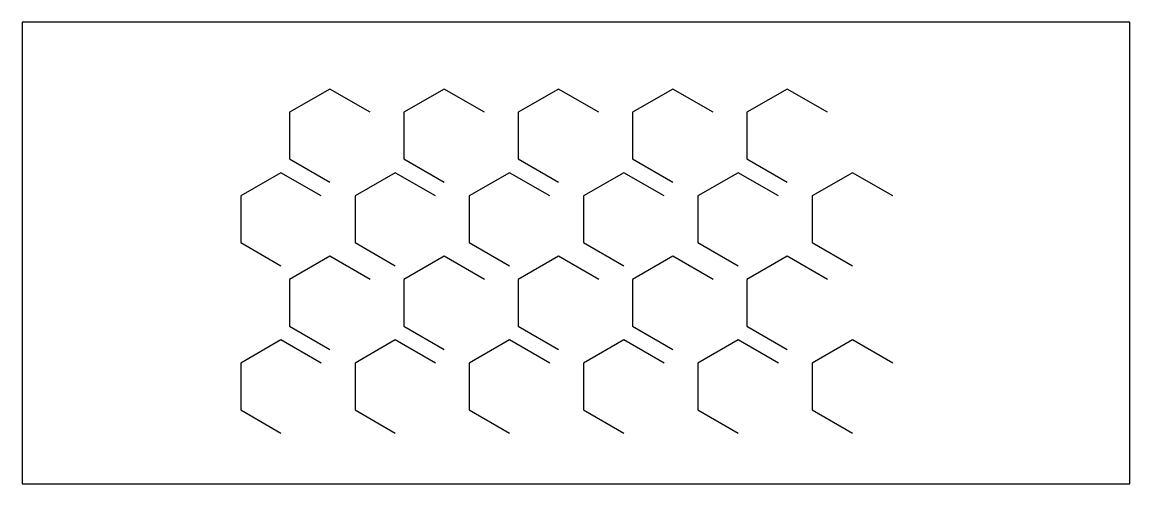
# Model space of a CAD drawing. Header units: millimetres. Extents: x 0 to 120, y 0 to 50.
import ezdxf

# ---------------------------------------------------------------- set-up
doc = ezdxf.new("R2010")
doc.units = ezdxf.units.MM
doc.layers.add('CUT', color=1, linetype='Continuous')

msp = doc.modelspace()

# ---------------------------------------------------------------- linework, layer by layer
at = {"layer": 'CUT'}
msp.add_lwpolyline([(120, 0), (120, 50), (0, 50), (0, 0), (120, 0)], close=True, dxfattribs=at)
for points in [[(37.7, 40.24), (33.33, 42.76), (28.97, 40.24), (28.97, 35.2), (33.33, 32.68)], [(50.08, 40.24), (45.72, 42.76), (41.35, 40.24), (41.35, 35.2), (45.72, 32.68)], [(62.46, 40.24), (58.1, 42.76), (53.74, 40.24), (53.74, 35.2), (58.1, 32.68)], [(74.85, 40.24), (70.48, 42.76), (66.12, 40.24), (66.12, 35.2), (70.48, 32.68)], [(87.23, 40.24), (82.87, 42.76), (78.5, 40.24), (78.5, 35.2), (82.87, 32.68)], [(32.4, 31.18), (28.04, 33.7), (23.68, 31.18), (23.68, 26.14), (28.04, 23.62)], [(44.79, 31.18), (40.42, 33.7), (36.06, 31.18), (36.06, 26.14), (40.42, 23.62)], [(57.17, 31.18), (52.81, 33.7), (48.44, 31.18), (48.44, 26.14), (52.81, 23.62)], [(69.56, 31.18), (65.19, 33.7), (60.83, 31.18), (60.83, 26.14), (65.19, 23.62)], [(81.94, 31.18), (77.58, 33.7), (73.21, 31.18), (73.21, 26.14), (77.58, 23.62)], [(94.32, 31.18), (89.96, 33.7), (85.6, 31.18), (85.6, 26.14), (89.96, 23.62)], [(37.7, 22.12), (33.33, 24.64), (28.97, 22.12), (28.97, 17.08), (33.33, 14.56)], [(50.08, 22.12), (45.72, 24.64), (41.35, 22.12), (41.35, 17.08), (45.72, 14.56)], [(62.46, 22.12), (58.1, 24.64), (53.74, 22.12), (53.74, 17.08), (58.1, 14.56)], [(74.85, 22.12), (70.48, 24.64), (66.12, 22.12), (66.12, 17.08), (70.48, 14.56)], [(87.23, 22.12), (82.87, 24.64), (78.5, 22.12), (78.5, 17.08), (82.87, 14.56)], [(32.4, 13.06), (28.04, 15.58), (23.68, 13.06), (23.68, 8.02), (28.04, 5.5)], [(44.79, 13.06), (40.42, 15.58), (36.06, 13.06), (36.06, 8.02), (40.42, 5.5)], [(57.17, 13.06), (52.81, 15.58), (48.44, 13.06), (48.44, 8.02), (52.81, 5.5)], [(69.56, 13.06), (65.19, 15.58), (60.83, 13.06), (60.83, 8.02), (65.19, 5.5)], [(81.94, 13.06), (77.58, 15.58), (73.21, 13.06), (73.21, 8.02), (77.58, 5.5)], [(94.32, 13.06), (89.96, 15.58), (85.6, 13.06), (85.6, 8.02), (89.96, 5.5)]]:
    msp.add_lwpolyline(points, dxfattribs=at)

doc.saveas('drawing.dxf')
